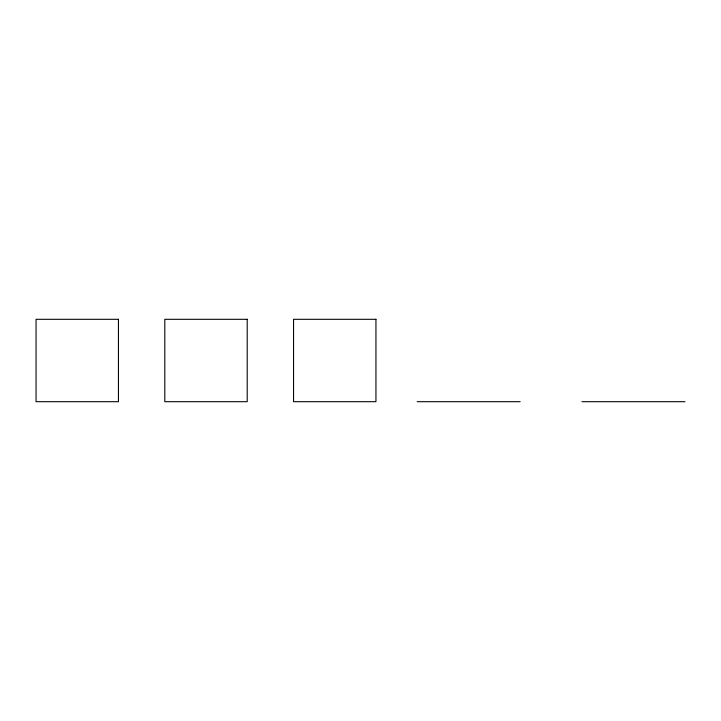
<?xml version="1.0" encoding="UTF-8"?>
<svg xmlns="http://www.w3.org/2000/svg" width="721" height="721" viewBox="0 0 721 721"><rect width="100%" height="100%" fill="white"/><g stroke="black" fill="none" stroke-linecap="round" stroke-linejoin="round"><path stroke-width="1.08" d="M417.153 401.696L520.147 401.696M581.946 401.696L684.95 401.696M118.451 319.304L36.05 319.304L36.05 401.696L118.451 401.696L118.451 319.304M247.204 319.304L164.803 319.304L164.803 401.696L247.204 401.696L247.204 319.304M375.947 319.304L293.546 319.304L293.546 401.696L375.947 401.696L375.947 319.304"/></g></svg>
